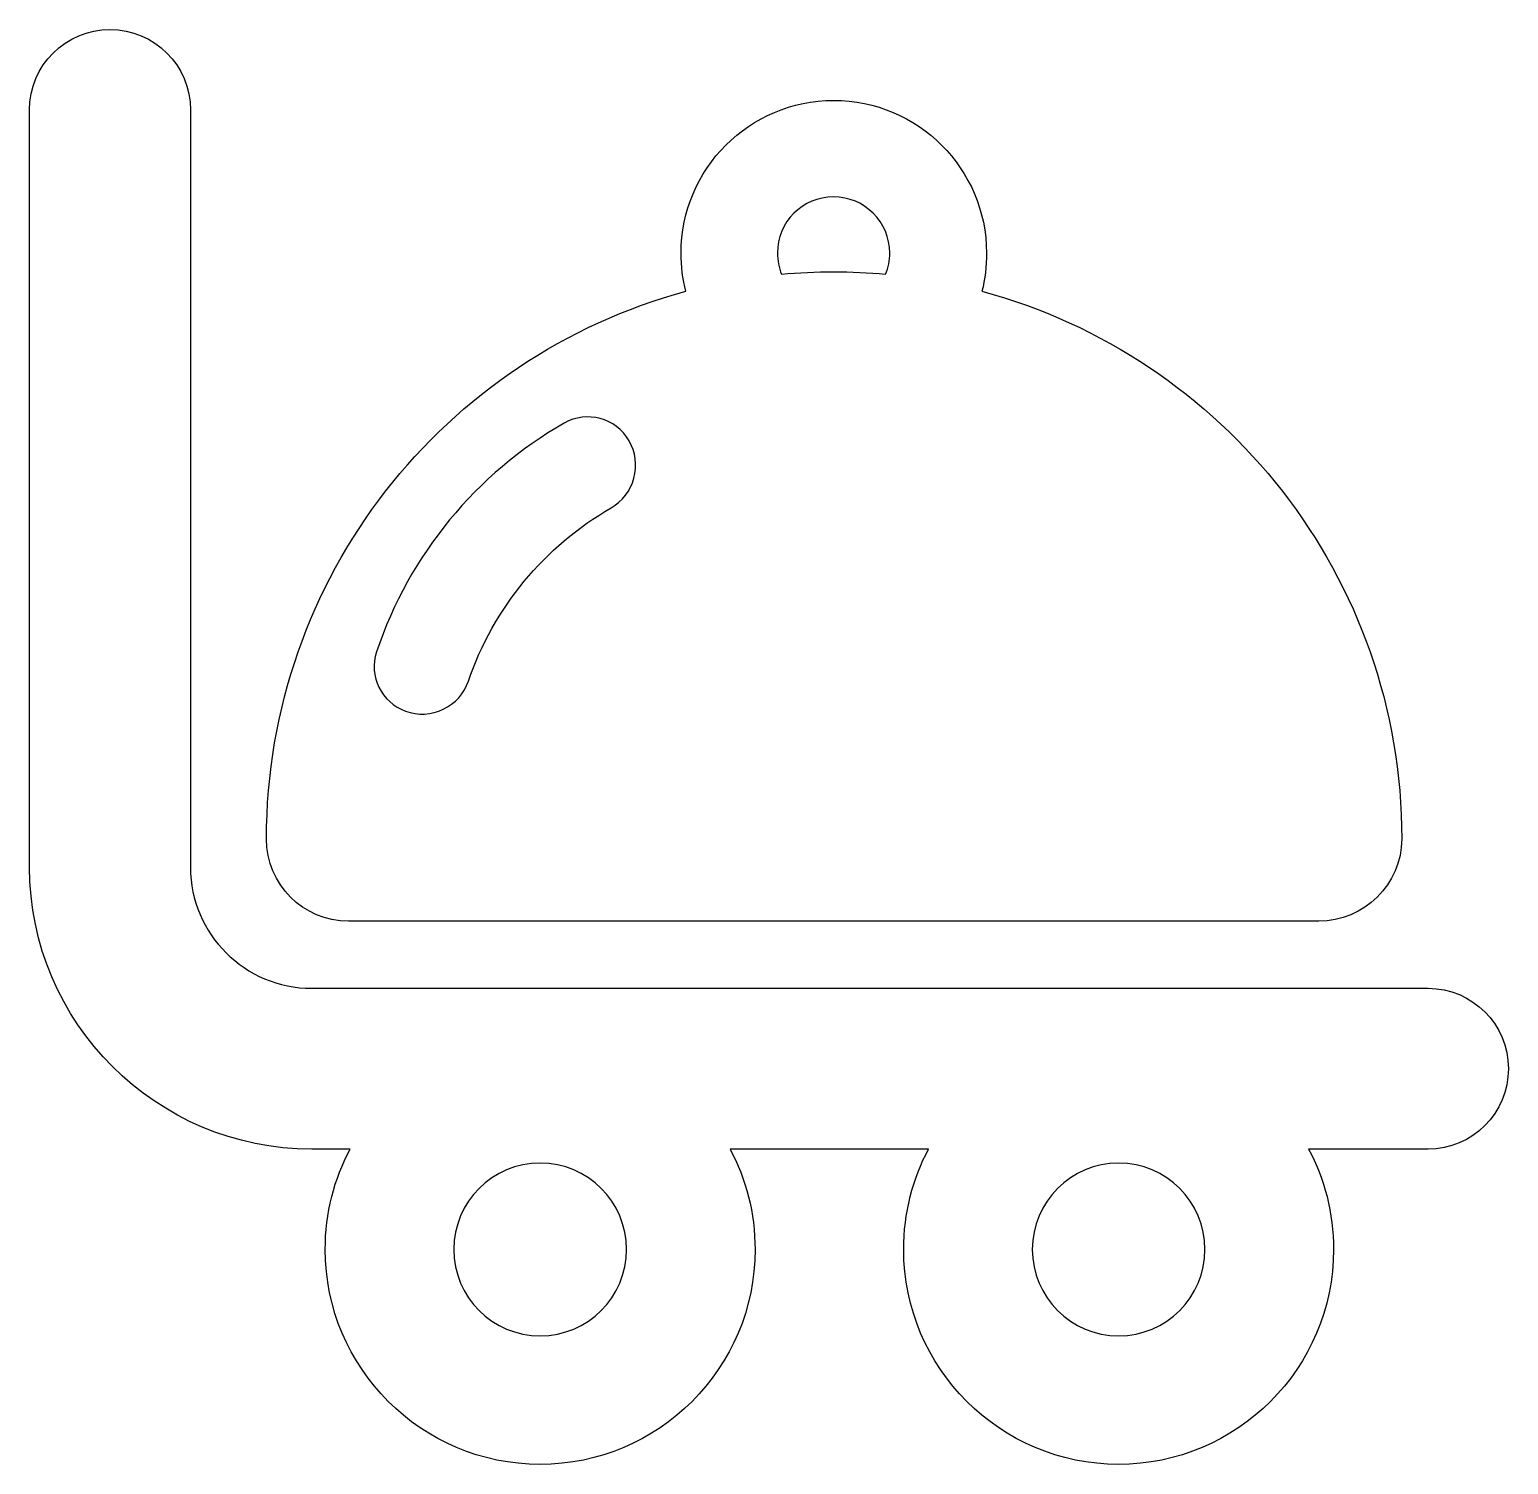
# Model space of a CAD drawing. Header units: centimetres. Extents: x -4.82 to 0.6, y -0.6 to 1.98.
# Drawn here: x -0.593 to 0.598, y -0.604 to 0.551 of the extents above; entities outside this region: 1.
import ezdxf

# ---------------------------------------------------------------- set-up
doc = ezdxf.new("R2010")
doc.units = ezdxf.units.CM
doc.header["$MEASUREMENT"] = 0
doc.header["$XCLIPFRAME"] = 0
doc.layers.add('Layer 1', color=7, linetype='Continuous')
picture_1 = doc.add_image_def('image1.jpg', size_in_pixel=(965, 194))

msp = doc.modelspace()

# ---------------------------------------------------------------- linework, layer by layer
at = {"layer": 'Layer 1'}
for points, knots in [([(0.5334, -0.2204), (0.5334, -0.2204), (-0.36557, -0.2204), (-0.36557, -0.2204), (-0.36557, -0.2204), (-0.41925, -0.2204), (-0.4632, -0.17672), (-0.4632, -0.12303), (-0.4632, -0.12303), (-0.4632, -0.12303), (-0.46321, 0.48681), (-0.46321, 0.48681), (-0.46321, 0.48681), (-0.46321, 0.52256), (-0.49226, 0.5515), (-0.52801, 0.5515), (-0.52801, 0.5515), (-0.56376, 0.5515), (-0.59277, 0.52255), (-0.59277, 0.48681), (-0.59277, 0.48681), (-0.59277, 0.48681), (-0.59277, -0.12303), (-0.59277, -0.12303), (-0.59277, -0.12303), (-0.59277, -0.24805), (-0.49056, -0.34994), (-0.36557, -0.34994), (-0.36557, -0.34994), (-0.36557, -0.34994), (-0.33457, -0.34994), (-0.33457, -0.34994), (-0.33457, -0.34994), (-0.34738, -0.37333), (-0.35468, -0.40153), (-0.35468, -0.43072), (-0.35468, -0.43072), (-0.35468, -0.52613), (-0.27702, -0.60373), (-0.18162, -0.60373), (-0.18162, -0.60373), (-0.08622, -0.60373), (-0.00856, -0.52615), (-0.00856, -0.43072), (-0.00856, -0.43072), (-0.00856, -0.40154), (-0.01584, -0.37333), (-0.02867, -0.34992), (-0.02867, -0.34992), (-0.02867, -0.34992), (0.13121, -0.34991), (0.13121, -0.34991), (0.13121, -0.34991), (0.1184, -0.3733), (0.11113, -0.4015), (0.11113, -0.43069), (0.11113, -0.43069), (0.11113, -0.5261), (0.18876, -0.6037), (0.28419, -0.6037), (0.28419, -0.6037), (0.3796, -0.6037), (0.45725, -0.52612), (0.45725, -0.43069), (0.45725, -0.43069), (0.45725, -0.40151), (0.44997, -0.3733), (0.43717, -0.34989), (0.43717, -0.34989), (0.43717, -0.34989), (0.53337, -0.34988), (0.53337, -0.34988), (0.53337, -0.34988), (0.56912, -0.34988), (0.59806, -0.32083), (0.59806, -0.28511), (0.59806, -0.28511), (0.59809, -0.24945), (0.56912, -0.2204), (0.5334, -0.2204)], [0, 0, 0, 0, 0.047619, 0.047619, 0.047619, 0.047619, 0.0952381, 0.0952381, 0.0952381, 0.0952381, 0.1428571, 0.1428571, 0.1428571, 0.1428571, 0.1904762, 0.1904762, 0.1904762, 0.1904762, 0.2380952, 0.2380952, 0.2380952, 0.2380952, 0.2857143, 0.2857143, 0.2857143, 0.2857143, 0.3333333, 0.3333333, 0.3333333, 0.3333333, 0.3809524, 0.3809524, 0.3809524, 0.3809524, 0.4285714, 0.4285714, 0.4285714, 0.4285714, 0.4761905, 0.4761905, 0.4761905, 0.4761905, 0.5238095, 0.5238095, 0.5238095, 0.5238095, 0.5714286, 0.5714286, 0.5714286, 0.5714286, 0.6190476, 0.6190476, 0.6190476, 0.6190476, 0.6666667, 0.6666667, 0.6666667, 0.6666667, 0.7142857, 0.7142857, 0.7142857, 0.7142857, 0.7619048, 0.7619048, 0.7619048, 0.7619048, 0.8095238, 0.8095238, 0.8095238, 0.8095238, 0.8571429, 0.8571429, 0.8571429, 0.8571429, 0.9047619, 0.9047619, 0.9047619, 0.9047619, 1, 1, 1, 1]), ([(-0.33605, -0.1664), (-0.33605, -0.1664), (0.44535, -0.1664), (0.44535, -0.1664), (0.44535, -0.1664), (0.48176, -0.1664), (0.51218, -0.13661), (0.51218, -0.10017), (0.51218, -0.10017), (0.51218, -0.10017), (0.51218, -0.10017), (0.51218, -0.10017), (0.51218, -0.10017), (0.51218, 0.11089), (0.36856, 0.28845), (0.1741, 0.34078), (0.1741, 0.34078), (0.17664, 0.35062), (0.17778, 0.36094), (0.17778, 0.37158), (0.17778, 0.37158), (0.17778, 0.43937), (0.12253, 0.49448), (0.05478, 0.49448), (0.05478, 0.49448), (-0.01298, 0.49448), (-0.06815, 0.43937), (-0.06815, 0.37158), (-0.06815, 0.37158), (-0.06815, 0.36097), (-0.06683, 0.35062), (-0.06429, 0.34078), (-0.06429, 0.34078), (-0.25879, 0.28842), (-0.40198, 0.11086), (-0.40198, -0.10017), (-0.40198, -0.10017), (-0.40198, -0.10017), (-0.40198, -0.10017), (-0.40198, -0.10017), (-0.40198, -0.10017), (-0.40201, -0.1366), (-0.37248, -0.1664), (-0.33605, -0.1664)], [0, 0, 0, 0, 0.0833333, 0.0833333, 0.0833333, 0.0833333, 0.1666667, 0.1666667, 0.1666667, 0.1666667, 0.25, 0.25, 0.25, 0.25, 0.3333333, 0.3333333, 0.3333333, 0.3333333, 0.4166667, 0.4166667, 0.4166667, 0.4166667, 0.5, 0.5, 0.5, 0.5, 0.5833333, 0.5833333, 0.5833333, 0.5833333, 0.6666667, 0.6666667, 0.6666667, 0.6666667, 0.75, 0.75, 0.75, 0.75, 0.8333333, 0.8333333, 0.8333333, 0.8333333, 1, 1, 1, 1]), ([(0.05464, 0.41682), (0.07962, 0.41682), (0.09991, 0.39653), (0.09991, 0.37158), (0.09991, 0.37158), (0.09991, 0.36555), (0.09872, 0.35983), (0.0966, 0.35457), (0.0966, 0.35457), (0.08279, 0.35581), (0.06882, 0.3565), (0.05469, 0.3565), (0.05469, 0.3565), (0.04053, 0.3565), (0.02656, 0.35584), (0.01275, 0.35457), (0.01275, 0.35457), (0.01061, 0.35984), (0.00944, 0.36558), (0.00944, 0.37158), (0.00944, 0.37158), (0.00939, 0.39653), (0.02969, 0.41682), (0.05464, 0.41682)], [0, 0, 0, 0, 0.1428571, 0.1428571, 0.1428571, 0.1428571, 0.2857143, 0.2857143, 0.2857143, 0.2857143, 0.4285714, 0.4285714, 0.4285714, 0.4285714, 0.5714286, 0.5714286, 0.5714286, 0.5714286, 0.7142857, 0.7142857, 0.7142857, 0.7142857, 1, 1, 1, 1]), ([(-0.31335, 0.05046), (-0.28721, 0.12875), (-0.23286, 0.19416), (-0.16235, 0.23458), (-0.16235, 0.23458), (-0.14399, 0.24511), (-0.1206, 0.23876), (-0.11002, 0.22042), (-0.11002, 0.22042), (-0.11002, 0.22042), (-0.11002, 0.22039), (-0.11002, 0.22039), (-0.11002, 0.22039), (-0.10481, 0.21131), (-0.10338, 0.20052), (-0.1061, 0.19039), (-0.1061, 0.19039), (-0.10883, 0.18026), (-0.11544, 0.17163), (-0.12452, 0.16639), (-0.12452, 0.16639), (-0.17794, 0.13557), (-0.21927, 0.08612), (-0.2394, 0.02693), (-0.2394, 0.02693), (-0.24281, 0.01693), (-0.25006, 0.00886), (-0.25959, 0.00428), (-0.25959, 0.00428), (-0.26909, -0.00032), (-0.28004, -0.00085), (-0.28999, 0.00275), (-0.28999, 0.00275), (-0.28999, 0.00275), (-0.28999, 0.00275), (-0.28999, 0.00275), (-0.28999, 0.00275), (-0.30951, 0.00995), (-0.31991, 0.0308), (-0.31335, 0.05046)], [0, 0, 0, 0, 0.0909091, 0.0909091, 0.0909091, 0.0909091, 0.1818182, 0.1818182, 0.1818182, 0.1818182, 0.2727273, 0.2727273, 0.2727273, 0.2727273, 0.3636364, 0.3636364, 0.3636364, 0.3636364, 0.4545455, 0.4545455, 0.4545455, 0.4545455, 0.5454545, 0.5454545, 0.5454545, 0.5454545, 0.6363636, 0.6363636, 0.6363636, 0.6363636, 0.7272727, 0.7272727, 0.7272727, 0.7272727, 0.8181818, 0.8181818, 0.8181818, 0.8181818, 1, 1, 1, 1]), ([(-0.18158, -0.50019), (-0.21992, -0.50019), (-0.25111, -0.469), (-0.25111, -0.43066), (-0.25111, -0.43066), (-0.25111, -0.3923), (-0.21992, -0.36113), (-0.18158, -0.36113), (-0.18158, -0.36113), (-0.14324, -0.36113), (-0.11205, -0.39232), (-0.11205, -0.43066), (-0.11205, -0.43066), (-0.11205, -0.469), (-0.14325, -0.50019), (-0.18158, -0.50019)], [0, 0, 0, 0, 0.2, 0.2, 0.2, 0.2, 0.4, 0.4, 0.4, 0.4, 0.6, 0.6, 0.6, 0.6, 1, 1, 1, 1]), ([(0.28422, -0.50019), (0.24586, -0.50019), (0.21469, -0.469), (0.21469, -0.43066), (0.21469, -0.43066), (0.21469, -0.3923), (0.24588, -0.36113), (0.28422, -0.36113), (0.28422, -0.36113), (0.32256, -0.36113), (0.35375, -0.39232), (0.35375, -0.43066), (0.35375, -0.43066), (0.35377, -0.469), (0.32255, -0.50019), (0.28422, -0.50019)], [0, 0, 0, 0, 0.2, 0.2, 0.2, 0.2, 0.4, 0.4, 0.4, 0.4, 0.6, 0.6, 0.6, 0.6, 1, 1, 1, 1])]:
    msp.add_open_spline(points, degree=3, knots=knots, dxfattribs=at)

# ---------------------------------------------------------------- pictures from other files: only their frames are drawn
at = {"layer": 'Layer 1', "color": 0}
image = msp.add_image(picture_1, insert=(-4.7625, -0.71437), size_in_units=(13.40278, 2.69444), dxfattribs=at)
image.set_boundary_path([(-4.7625, -0.7144), (8.6519, 1.9844)])
image.dxf.flags = 3

doc.saveas('drawing.dxf')
